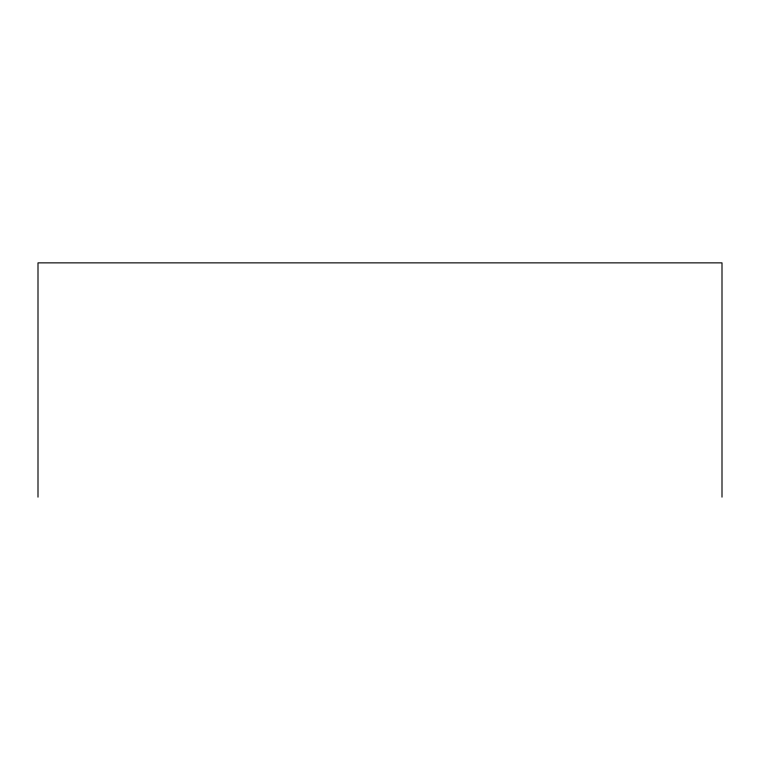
<?xml version="1.0" encoding="UTF-8"?>
<svg xmlns="http://www.w3.org/2000/svg" width="760" height="760" viewBox="0 0 760 760"><rect width="100%" height="100%" fill="white"/><g stroke="black" fill="none" stroke-linecap="round" stroke-linejoin="round"><path stroke-width="1.14" d="M722 497.135L722 262.865L38 262.865L38 497.135"/></g></svg>
